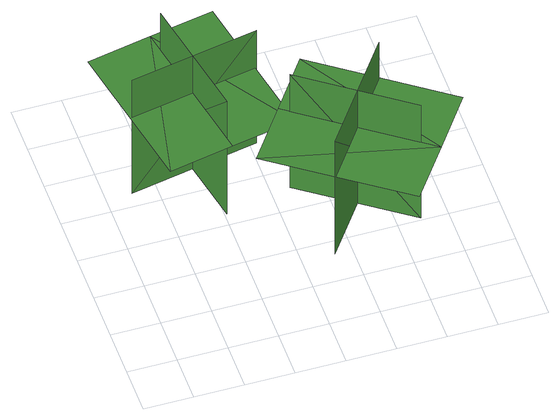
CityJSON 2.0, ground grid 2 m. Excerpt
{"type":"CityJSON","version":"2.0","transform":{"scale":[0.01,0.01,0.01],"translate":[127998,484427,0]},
"CityObjects":{
"tree1":{"type":"SolitaryVegetationObject","geometry":[{"type":"MultiSurface","lod":"1","boundaries":[[[0,1,2]],[[0,2,3]],[[4,5,6]],[[4,6,7]],[[8,9,10]],[[8,10,11]],[[8,11,12]],[[8,12,13]]]}]},
"tree2":{"type":"SolitaryVegetationObject","geometry":[{"type":"MultiSurface","lod":"1","boundaries":[[[14,15,16]],[[14,16,17]],[[18,19,20]],[[18,20,21]],[[22,23,24]],[[22,24,25]],[[22,25,26]],[[22,26,27]]]}]}
},
"vertices":[
[101,866,82],[101,866,702],[626,966,702],[626,966,82],[310,1160,82],[310,1160,702],[407,654,702],[407,654,82],[295,1239,500],[32,1188,500],[153,558,500],[415,608,500],[678,659,500],[558,1289,500],
[1023,705,151],[1023,705,771],[710,272,771],[710,272,151],[1073,348,151],[1073,348,771],[655,650,771],[655,650,151],[1138,301,569],[1294,518,569],[774,894,569],[618,677,569],[461,460,569],[981,84,569]
]}
